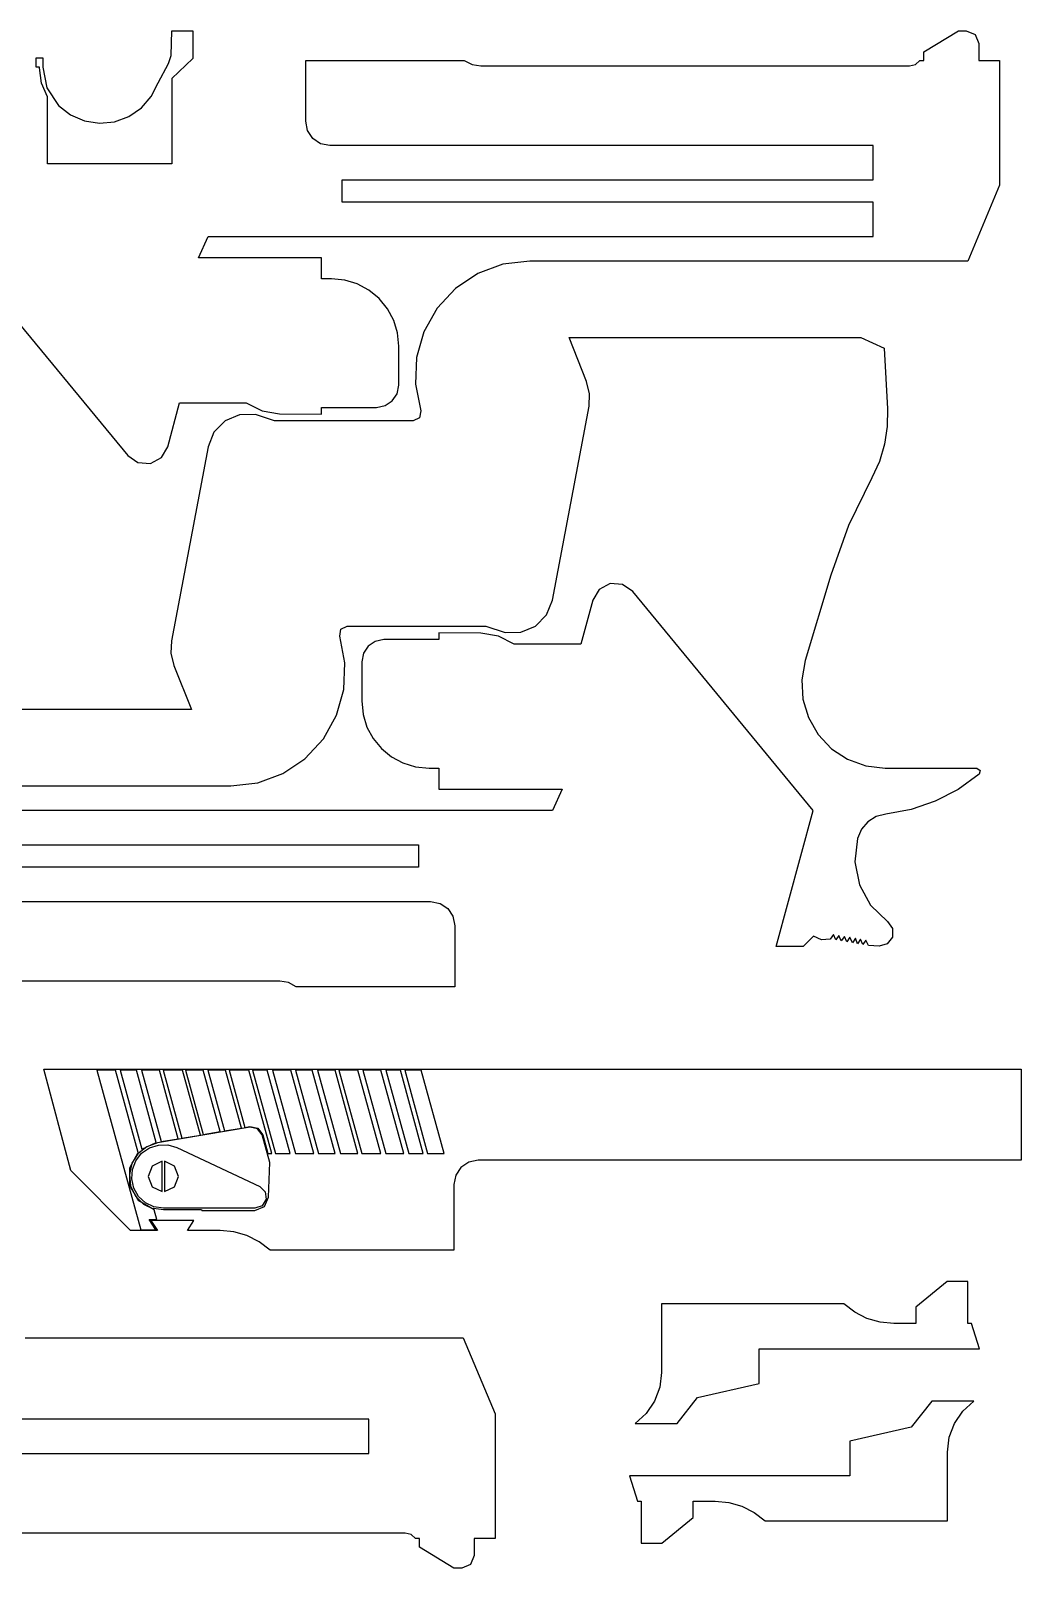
# Model space of a CAD drawing. Extents: x -211 to 2, y -103 to 318.
# Drawn here: x -65.5 to -5.1, y -100.3 to -6.4 of the extents above; entities that cross this region are included whole.
import ezdxf

# ---------------------------------------------------------------- set-up
doc = ezdxf.new("R2010")
doc.units = 0

msp = doc.modelspace()

# ---------------------------------------------------------------- linework, layer by layer
for p, q in [((-56.9675, -7.91438), (-56.9403, -6.39974)), ((-56.9403, -6.39974), (-55.6521, -6.39974)), ((-55.6521, -6.39974), (-55.6521, -8.09336)), ((-55.6521, -6.39974), (-55.6521, -6.39974)), ((-11.0229, -7.69272), (-8.91945, -6.39974)), ((-8.91945, -6.39974), (-8.44828, -6.39974)), ((-8.44828, -6.39974), (-7.90353, -6.625387)), ((-7.90353, -6.625387), (-7.67789, -7.17014)), ((-7.67789, -7.17014), (-7.67789, -8.20671)), ((-65.2092, -8.62754), (-65.2154, -8.05693)), ((-65.2154, -8.05693), (-64.8168, -8.05693)), ((-64.8168, -8.05693), (-64.8168, -8.62754)), ((-57.7717, -9.5826), (-57.1318, -8.39885)), ((-57.1318, -8.39885), (-56.9675, -7.91438)), ((-55.6521, -8.09336), (-56.9403, -9.30666)), ((-48.7652, -11.9287), (-48.7652, -8.20671)), ((-48.7652, -8.20671), (-39.0837, -8.20671)), ((-39.0837, -8.20671), (-38.608799, -8.459371)), ((-11.537485, -8.456339), (-11.2624, -8.20671)), ((-11.2624, -8.20671), (-11.0229, -8.20671)), ((-11.0229, -8.20671), (-11.0229, -7.69272)), ((-7.67789, -8.20671), (-6.4, -8.20671)), ((-6.4, -8.20671), (-6.4, -15.8196)), ((-65.013, -8.62754), (-65.2092, -8.62754)), ((-65.013, -8.67245), (-65.013, -8.62754)), ((-64.890126, -9.589756), (-65.013, -8.67245)), ((-64.8168, -8.62754), (-64.569255, -9.894491)), ((-56.9403, -9.30666), (-56.9403, -14.5148)), ((-38.608799, -8.459371), (-38.078, -8.54667)), ((-38.078, -8.54667), (-11.8978, -8.54667)), ((-11.8978, -8.54667), (-11.537485, -8.456339)), ((-64.5302, -10.4424), (-64.890126, -9.589756)), ((-64.569255, -9.894491), (-63.8532, -10.9686)), ((-58.19021, -10.417975), (-57.7717, -9.5826)), ((-64.5302, -14.5148), (-64.5302, -10.4424)), ((-63.8532, -10.9686), (-63.114048, -11.540139)), ((-59.552312, -11.633893), (-58.794791, -11.111598)), ((-58.794791, -11.111598), (-58.19021, -10.417975)), ((-63.114048, -11.540139), (-62.268622, -11.903299)), ((-62.268622, -11.903299), (-61.359596, -12.045781)), ((-61.359596, -12.045781), (-60.429642, -11.955286)), ((-60.429642, -11.955286), (-59.552312, -11.633893)), ((-48.652766, -12.494006), (-48.7652, -11.9287)), ((-48.33255, -12.97325), (-48.652766, -12.494006)), ((-47.853306, -13.293466), (-48.33255, -12.97325)), ((-47.288, -13.4059), (-47.853306, -13.293466)), ((-14.1262, -13.4059), (-47.288, -13.4059)), ((-14.1262, -15.5067), (-14.1262, -13.4059)), ((-56.9403, -14.5148), (-64.5302, -14.5148)), ((-46.5443, -16.8687), (-46.5443, -15.5067)), ((-46.5443, -15.5067), (-14.1262, -15.5067)), ((-6.4, -15.8196), (-8.34961, -20.4627)), ((-14.1262, -16.8687), (-46.5443, -16.8687)), ((-14.1262, -18.9696), (-14.1262, -16.8687)), ((-70.6473, -18.9696), (-59.6301, -32.3312)), ((-55.3175, -20.2577), (-54.7263, -18.9696)), ((-54.7263, -18.9696), (-14.1262, -18.9696)), ((-47.793, -20.2577), (-55.3175, -20.2577)), ((-47.793, -21.5458), (-47.793, -20.2577)), ((-35.089, -20.4627), (-36.729751, -20.657901)), ((-8.34961, -20.4627), (-35.089, -20.4627)), ((-47.1892, -21.5458), (-47.793, -21.5458)), ((-46.383528, -21.625523), (-47.1892, -21.5458)), ((-38.259076, -21.222805), (-39.616068, -22.126423)), ((-36.729751, -20.657901), (-38.259076, -21.222805)), ((-45.616164, -21.858716), (-46.383528, -21.625523)), ((-44.908673, -22.236448), (-45.616164, -21.858716)), ((-44.282617, -22.749788), (-44.908673, -22.236448)), ((-39.616068, -22.126423), (-40.739819, -23.337765)), ((-43.769293, -23.375856), (-44.282617, -22.749788)), ((-43.391578, -24.083357), (-43.769293, -23.375856)), ((-40.739819, -23.337765), (-41.548032, -24.778931)), ((-43.158403, -24.850726), (-43.391578, -24.083357)), ((-43.0787, -25.6564), (-43.158403, -24.850726)), ((-41.548032, -24.778931), (-41.991806, -26.347694)), ((-31.6153, -27.8174), (-32.683, -25.1356)), ((-32.683, -25.1356), (-14.874, -25.1356)), ((-14.874, -25.1356), (-13.457, -25.7774)), ((-43.0787, -28.0334), (-43.0787, -25.6564)), ((-13.457, -25.7774), (-13.2444, -29.4721)), ((-41.991806, -26.347694), (-42.060333, -27.976576)), ((-43.185741, -28.563547), (-43.0787, -28.0334)), ((-42.060333, -27.976576), (-41.7428, -29.5981)), ((-31.434125, -28.559243), (-31.6153, -27.8174)), ((-43.910553, -29.288359), (-43.477629, -28.996471)), ((-43.477629, -28.996471), (-43.185741, -28.563547)), ((-31.4641, -29.3223), (-31.434125, -28.559243)), ((-57.1822, -31.7992), (-56.4621, -29.1085)), ((-56.4621, -29.1085), (-52.3929, -29.1085)), ((-52.79782, -29.845951), (-53.687698, -30.224539)), ((-51.8308, -29.8368), (-52.79782, -29.845951)), ((-52.3929, -29.1085), (-51.429548, -29.603644)), ((-50.6662, -30.2245), (-51.8308, -29.8368)), ((-51.429548, -29.603644), (-50.3612, -29.7821)), ((-50.3612, -29.7821), (-47.793, -29.81)), ((-47.793, -29.81), (-47.793, -29.3954)), ((-47.793, -29.3954), (-44.4407, -29.3954)), ((-44.4407, -29.3954), (-43.910553, -29.288359)), ((-41.811603, -30.027376), (-42.1991, -30.2245)), ((-41.7428, -29.5981), (-41.811603, -30.027376)), ((-33.6984, -41.1553), (-31.4641, -29.3223)), ((-13.2444, -29.4721), (-13.25872, -30.569294)), ((-54.364904, -30.914903), (-54.7263, -31.8119)), ((-53.687698, -30.224539), (-54.364904, -30.914903)), ((-42.1991, -30.2245), (-50.6662, -30.2245)), ((-13.25872, -30.569294), (-13.425986, -31.648336)), ((-57.570873, -32.454535), (-57.1822, -31.7992)), ((-54.7263, -31.8119), (-56.9607, -43.6448)), ((-13.425986, -31.648336), (-13.742584, -32.69336)), ((-59.6301, -32.3312), (-59.004487, -32.766101)), ((-59.004487, -32.766101), (-58.243924, -32.811654)), ((-58.243924, -32.811654), (-57.570873, -32.454535)), ((-13.742584, -32.69336), (-14.2049, -33.6885)), ((-14.2049, -33.6885), (-15.618379, -36.600196)), ((-15.618379, -36.600196), (-16.7128, -39.6462)), ((-30.180812, -40.15564), (-30.853821, -40.512728)), ((-29.4203, -40.201169), (-30.180812, -40.15564)), ((-28.7947, -40.636), (-29.4203, -40.201169)), ((-16.7128, -39.6462), (-18.2754, -44.8551)), ((-34.059805, -42.052325), (-33.6984, -41.1553)), ((-31.2425, -41.168), (-31.9627, -43.8587)), ((-30.853821, -40.512728), (-31.2425, -41.168)), ((-17.7775, -53.9976), (-28.7947, -40.636)), ((-34.737039, -42.742702), (-34.059805, -42.052325)), ((-46.6819, -43.3691), (-46.613126, -42.939864)), ((-46.613126, -42.939864), (-46.2257, -42.7427)), ((-46.2257, -42.7427), (-37.7585, -42.7427)), ((-38.0636, -43.1851), (-40.6317, -43.1572)), ((-40.6317, -43.1572), (-40.6317, -43.5718)), ((-37.7585, -42.7427), (-36.594, -43.1304)), ((-36.594, -43.1304), (-35.626951, -43.121281)), ((-35.626951, -43.121281), (-34.737039, -42.742702)), ((-56.9607, -43.6448), (-56.990675, -44.407857)), ((-46.364366, -44.990636), (-46.6819, -43.3691)), ((-44.947171, -43.970729), (-45.239059, -44.403653)), ((-44.514247, -43.678841), (-44.947171, -43.970729)), ((-43.9841, -43.5718), (-44.514247, -43.678841)), ((-40.6317, -43.5718), (-43.9841, -43.5718)), ((-36.9952, -43.363541), (-38.0636, -43.1851)), ((-36.0318, -43.8587), (-36.9952, -43.363541)), ((-31.9627, -43.8587), (-36.0318, -43.8587)), ((-56.990675, -44.407857), (-56.8095, -45.1497)), ((-46.432898, -46.619531), (-46.364366, -44.990636)), ((-45.239059, -44.403653), (-45.3461, -44.9338)), ((-45.3461, -44.9338), (-45.3461, -47.3108)), ((-18.2754, -44.8551), (-18.482202, -46.029465)), ((-56.8095, -45.1497), (-55.7418, -47.8316)), ((-46.876683, -48.188303), (-46.432898, -46.619531)), ((-18.482202, -46.029465), (-18.413318, -47.204334)), ((-55.7418, -47.8316), (-73.5508, -47.8316)), ((-45.3461, -47.3108), (-45.262581, -48.139205)), ((-18.413318, -47.204334), (-18.07711, -48.332176)), ((-47.68491, -49.629475), (-46.876683, -48.188303)), ((-45.262581, -48.139205), (-45.023063, -48.910783)), ((-18.07711, -48.332176), (-17.48194, -49.365458)), ((-48.80868, -50.840817), (-47.68491, -49.629475)), ((-45.023063, -48.910783), (-44.644076, -49.609007)), ((-44.644076, -49.609007), (-44.142148, -50.217348)), ((-17.48194, -49.365458), (-16.663214, -50.2324)), ((-44.142148, -50.217348), (-43.533807, -50.719276)), ((-16.663214, -50.2324), (-15.679515, -50.878464)), ((-50.165691, -51.744429), (-48.80868, -50.840817)), ((-43.533807, -50.719276), (-42.835583, -51.098263)), ((-42.835583, -51.098263), (-42.064005, -51.337781)), ((-42.064005, -51.337781), (-41.2356, -51.4213)), ((-41.2356, -51.4213), (-40.6317, -51.4213)), ((-40.6317, -51.4213), (-40.6317, -52.7095)), ((-15.679515, -50.878464), (-14.573968, -51.281986)), ((-14.573968, -51.281986), (-13.3897, -51.4213)), ((-13.3897, -51.4213), (-7.79616, -51.4213)), ((-7.79616, -51.4213), (-7.59706, -51.560836)), ((-7.59706, -51.560836), (-7.66028, -51.7956)), ((-80.0752, -52.5045), (-53.3358, -52.5045)), ((-53.3358, -52.5045), (-51.695034, -52.309319)), ((-51.695034, -52.309319), (-50.165691, -51.744429)), ((-7.66028, -51.7956), (-8.937293, -52.712689)), ((-40.6317, -52.7095), (-33.1073, -52.7095)), ((-33.1073, -52.7095), (-33.6984, -53.9976)), ((-10.327413, -53.429043), (-11.807246, -53.9347)), ((-8.937293, -52.712689), (-10.327413, -53.429043)), ((-33.6984, -53.9976), (-74.2986, -53.9976)), ((-20.0376, -62.3034), (-17.7775, -53.9976)), ((-13.942818, -54.376648), (-14.448382, -54.694249)), ((-13.3534, -54.2197), (-13.942818, -54.376648)), ((-11.807246, -53.9347), (-13.3534, -54.2197)), ((-14.83898, -55.145801), (-15.0835, -55.7046)), ((-14.448382, -54.694249), (-14.83898, -55.145801)), ((-74.2986, -56.0984), (-41.8805, -56.0984)), ((-41.8805, -56.0984), (-41.8805, -57.4604)), ((-15.0835, -55.7046), (-15.238724, -57.144534)), ((-15.238724, -57.144534), (-14.961552, -58.534101)), ((-41.8805, -57.4604), (-74.2986, -57.4604)), ((-14.961552, -58.534101), (-14.285879, -59.779567)), ((-74.2986, -59.5613), (-41.1368, -59.5613)), ((-41.1368, -59.5613), (-40.561824, -59.677365)), ((-40.561824, -59.677365), (-40.092286, -59.993915)), ((-40.092286, -59.993915), (-39.775704, -60.463432)), ((-14.285879, -59.779567), (-13.2456, -60.7872)), ((-39.775704, -60.463432), (-39.6596, -61.0384)), ((-13.2456, -60.7872), (-12.936827, -61.208037)), ((-39.6596, -61.0384), (-39.6596, -64.7605)), ((-17.763, -61.6729), (-18.3895, -62.3034)), ((-17.275359, -61.905805), (-17.763, -61.6729)), ((-16.7378, -61.8504), (-17.275359, -61.905805)), ((-16.5494, -61.5728), (-16.7378, -61.8504)), ((-16.4035, -61.9084), (-16.5494, -61.5728)), ((-16.2151, -61.6308), (-16.4035, -61.9084)), ((-16.0692, -61.9663), (-16.2151, -61.6308)), ((-15.8808, -61.6887), (-16.0692, -61.9663)), ((-15.7349, -62.0242), (-15.8808, -61.6887)), ((-15.5465, -61.7466), (-15.7349, -62.0242)), ((-15.3863, -62.0846), (-15.5465, -61.7466)), ((-15.1979, -61.807), (-15.3863, -62.0846)), ((-15.0828, -62.1372), (-15.1979, -61.807)), ((-14.8944, -61.8596), (-15.0828, -62.1372)), ((-14.7485, -62.1951), (-14.8944, -61.8596)), ((-14.5601, -61.9175), (-14.7485, -62.1951)), ((-14.4142, -62.253), (-14.5601, -61.9175)), ((-12.942385, -61.729969), (-13.260049, -62.144136)), ((-12.936827, -61.208037), (-12.942385, -61.729969)), ((-18.3895, -62.3034), (-20.0376, -62.3034)), ((-18.3895, -62.3034), (-18.3895, -62.3034)), ((-13.7627, -62.2848), (-14.4142, -62.253)), ((-13.260049, -62.144136), (-13.7627, -62.2848)), ((-50.3468, -64.4205), (-76.527, -64.4205)), ((-49.815945, -64.507802), (-50.3468, -64.4205)), ((-49.341, -64.7605), (-49.815945, -64.507802)), ((-39.6596, -64.7605), (-49.341, -64.7605)), ((-64.752, -69.7946), (-5.08132, -69.7946)), ((-63.1023, -75.9753), (-64.752, -69.7946)), ((-64.752, -69.7946), (-64.752, -69.7946)), ((-60.3707, -69.848), (-61.5122, -69.848)), ((-61.5122, -69.848), (-58.8283, -79.5961)), ((-58.984, -74.8846), (-60.3707, -69.848)), ((-60.3707, -69.848), (-60.3707, -69.848)), ((-59.1013, -69.848), (-60.097, -69.848)), ((-60.097, -69.848), (-58.7652, -74.6852)), ((-57.8829, -74.2732), (-59.1013, -69.848)), ((-59.1013, -69.848), (-59.1013, -69.848)), ((-57.6944, -69.848), (-58.7812, -69.848)), ((-58.7812, -69.848), (-57.5774, -74.22)), ((-56.5391, -74.0442), (-57.6944, -69.848)), ((-57.6944, -69.848), (-57.6944, -69.848)), ((-56.2826, -69.848), (-57.472, -69.848)), ((-57.472, -69.848), (-56.3266, -74.0083)), ((-55.1902, -73.8159), (-56.2826, -69.848)), ((-55.0174, -69.848), (-56.1091, -69.848)), ((-56.1091, -69.848), (-55.0244, -73.7878)), ((-53.9813, -73.6112), (-55.0174, -69.848)), ((-53.6619, -69.848), (-54.7352, -69.848)), ((-54.7352, -69.848), (-53.7117, -73.5655)), ((-52.6862, -73.3919), (-53.6619, -69.848)), ((-52.2314, -69.848), (-53.4353, -69.848)), ((-53.4353, -69.848), (-52.4697, -73.3553)), ((-50.8306, -74.9356), (-52.2314, -69.848)), ((-51.1135, -69.848), (-52.0023, -69.848)), ((-52.0023, -69.848), (-50.6015, -74.9356)), ((-49.7127, -74.9356), (-51.1135, -69.848)), ((-49.673, -69.848), (-50.7909, -69.848)), ((-50.7909, -69.848), (-49.3901, -74.9356)), ((-48.2722, -74.9356), (-49.673, -69.848)), ((-48.3671, -69.848), (-49.3773, -69.848)), ((-49.3773, -69.848), (-47.9765, -74.9356)), ((-46.9663, -74.9356), (-48.3671, -69.848)), ((-46.9737, -69.848), (-48.0494, -69.848)), ((-48.0494, -69.848), (-46.6486, -74.9356)), ((-45.5729, -74.9356), (-46.9737, -69.848)), ((-45.5749, -69.848), (-46.7336, -69.848)), ((-46.7336, -69.848), (-45.3328, -74.9356)), ((-44.1742, -74.9356), (-45.5749, -69.848)), ((-44.1777, -69.848), (-45.2811, -69.848)), ((-45.2811, -69.848), (-43.8803, -74.9356)), ((-42.7769, -74.9356), (-44.1777, -69.848)), ((-42.9831, -69.848), (-43.8654, -69.848)), ((-43.8654, -69.848), (-42.4646, -74.9356)), ((-41.5823, -74.9356), (-42.9831, -69.848)), ((-41.7186, -69.848), (-42.7203, -69.848)), ((-42.7203, -69.848), (-41.3195, -74.9356)), ((-40.3178, -74.9356), (-41.7186, -69.848)), ((-5.08132, -69.7946), (-5.08132, -75.3583)), ((-52.1634, -73.3395), (-57.8003, -74.2939)), ((-57.5774, -74.22), (-56.5391, -74.0442)), ((-56.3266, -74.0083), (-55.1902, -73.8159)), ((-55.1902, -73.8159), (-55.1902, -73.8159)), ((-55.0244, -73.7878), (-53.9813, -73.6112)), ((-53.9813, -73.6112), (-53.9813, -73.6112)), ((-53.7117, -73.5655), (-52.6862, -73.3919)), ((-52.6862, -73.3919), (-52.6862, -73.3919)), ((-52.4697, -73.3553), (-52.1693, -73.3044)), ((-52.1693, -73.3044), (-51.681115, -73.40324)), ((-51.700234, -73.433264), (-52.1634, -73.3395)), ((-51.4195, -73.8134), (-51.700234, -73.433264)), ((-51.681115, -73.40324), (-51.3852, -73.8039)), ((-50.9546, -75.5017), (-51.4195, -73.8134)), ((-51.3852, -73.8039), (-51.0736, -74.9356)), ((-59.504452, -75.828208), (-58.984, -74.8846)), ((-59.002588, -74.957274), (-59.370229, -75.537889)), ((-59.141184, -75.390746), (-58.781844, -74.932582)), ((-58.466059, -74.527843), (-59.002588, -74.957274)), ((-58.781844, -74.932582), (-58.302775, -74.601624)), ((-58.7652, -74.6852), (-57.8829, -74.2732)), ((-57.8003, -74.2939), (-58.466059, -74.527843)), ((-58.302775, -74.601624), (-57.75914, -74.429927)), ((-57.75914, -74.429927), (-57.189071, -74.423587)), ((-57.189071, -74.423587), (-56.6307, -74.5887)), ((-56.6307, -74.5887), (-51.5687, -76.9602)), ((-51.0736, -74.9356), (-50.8306, -74.9356)), ((-50.8306, -74.9356), (-50.8306, -74.9356)), ((-50.6015, -74.9356), (-49.7127, -74.9356)), ((-49.7127, -74.9356), (-49.7127, -74.9356)), ((-49.3901, -74.9356), (-48.2722, -74.9356)), ((-48.2722, -74.9356), (-48.2722, -74.9356)), ((-47.9765, -74.9356), (-46.9663, -74.9356)), ((-46.9663, -74.9356), (-46.9663, -74.9356)), ((-46.6486, -74.9356), (-45.5729, -74.9356)), ((-45.5729, -74.9356), (-45.5729, -74.9356)), ((-45.3328, -74.9356), (-44.1742, -74.9356)), ((-44.1742, -74.9356), (-44.1742, -74.9356)), ((-43.8803, -74.9356), (-42.7769, -74.9356)), ((-42.7769, -74.9356), (-42.7769, -74.9356)), ((-42.4646, -74.9356), (-41.5823, -74.9356)), ((-41.5823, -74.9356), (-41.5823, -74.9356)), ((-41.3195, -74.9356), (-40.3178, -74.9356)), ((-40.3178, -74.9356), (-40.3178, -74.9356)), ((-59.451, -79.6494), (-63.1023, -75.9753)), ((-59.370229, -75.537889), (-59.529324, -76.225386)), ((-59.492485, -76.905763), (-59.504452, -75.828208)), ((-59.386287, -76.491636), (-59.345463, -75.922995)), ((-59.345463, -75.922995), (-59.141184, -75.390746)), ((-58.135184, -75.713541), (-58.382084, -76.3443)), ((-57.5257, -75.418), (-58.135184, -75.713541)), ((-57.5257, -77.2706), (-57.5257, -75.418)), ((-57.3806, -75.418), (-57.3806, -77.2706)), ((-56.771116, -75.713541), (-57.3806, -75.418)), ((-57.3806, -75.418), (-57.3806, -75.418)), ((-56.524216, -76.3443), (-56.771116, -75.713541)), ((-51.0288, -77.6181), (-50.9546, -75.5017)), ((-39.28765, -75.79095), (-39.607866, -76.270194)), ((-38.808406, -75.470734), (-39.28765, -75.79095)), ((-38.2431, -75.3583), (-38.808406, -75.470734)), ((-5.08132, -75.3583), (-38.2431, -75.3583)), ((-59.529324, -76.225386), (-59.449786, -76.926555)), ((-58.951203, -77.83758), (-59.492485, -76.905763)), ((-59.449786, -76.926555), (-59.15086, -77.545358)), ((-59.255264, -77.058975), (-59.386287, -76.491636)), ((-58.382084, -76.3443), (-58.135184, -76.975059)), ((-56.771116, -76.975059), (-56.524216, -76.3443)), ((-51.5687, -76.9602), (-51.240187, -77.282622)), ((-39.607866, -76.270194), (-39.7203, -76.8355)), ((-39.7203, -76.8355), (-39.7203, -80.8422)), ((-58.961856, -77.561917), (-59.255264, -77.058975)), ((-59.15086, -77.545358), (-58.666885, -78.033254)), ((-58.542412, -77.948034), (-58.961856, -77.561917)), ((-58.0211, -78.3818), (-58.951203, -77.83758)), ((-58.135184, -76.975059), (-57.5257, -77.2706)), ((-57.5257, -77.2706), (-57.5257, -77.2706)), ((-57.3806, -77.2706), (-56.771116, -76.975059)), ((-51.185597, -77.739675), (-51.428931, -78.130399)), ((-51.283268, -78.18945), (-51.0288, -77.6181)), ((-51.240187, -77.282622), (-51.185597, -77.739675)), ((-58.666885, -78.033254), (-58.0322, -78.3417)), ((-58.028879, -78.195628), (-58.542412, -77.948034)), ((-58.0322, -78.3417), (-58.0499, -78.2772)), ((-58.0499, -78.2772), (-57.4532, -78.3672)), ((-58.0322, -78.3417), (-58.0322, -78.3417)), ((-57.4532, -78.283), (-58.028879, -78.195628)), ((-57.8585, -78.9725), (-58.0211, -78.3818)), ((-51.8632, -78.283), (-57.4532, -78.283)), ((-57.4532, -78.3672), (-55.1265, -78.3672)), ((-55.1265, -78.3672), (-55.1109, -78.4237)), ((-55.1109, -78.4237), (-51.8632, -78.4237)), ((-51.428931, -78.130399), (-51.8632, -78.283)), ((-51.8632, -78.4237), (-51.283268, -78.18945)), ((-51.8632, -78.283), (-51.8632, -78.283)), ((-57.8193, -79.6494), (-59.451, -79.6494)), ((-58.8283, -79.5961), (-57.9165, -79.5961)), ((-57.9165, -79.5961), (-58.3142, -78.9725)), ((-58.3142, -78.9725), (-57.8585, -78.9725)), ((-55.5929, -79.0258), (-58.2169, -79.0258)), ((-58.2169, -79.0258), (-57.8193, -79.6494)), ((-55.9801, -79.6494), (-55.5929, -79.0258)), ((-53.9946, -79.6494), (-55.9801, -79.6494)), ((-53.157325, -79.727926), (-53.9946, -79.6494)), ((-52.355919, -79.958195), (-53.157325, -79.727926)), ((-51.610703, -80.332267), (-52.355919, -79.958195)), ((-50.942, -80.8422), (-51.610703, -80.332267)), ((-39.7203, -80.8422), (-50.942, -80.8422)), ((-9.60001, -82.7528), (-11.5115, -84.3306)), ((-8.34956, -82.7528), (-9.60001, -82.7528)), ((-8.34956, -85.318), (-8.34956, -82.7528)), ((-15.9132, -84.1252), (-27.0388, -84.1252)), ((-27.0388, -84.1252), (-27.0388, -88.3113)), ((-15.244497, -84.635133), (-15.9132, -84.1252)), ((-11.5115, -84.3306), (-11.5115, -85.318)), ((-14.499281, -85.009205), (-15.244497, -84.635133)), ((-13.697875, -85.239474), (-14.499281, -85.009205)), ((-12.8606, -85.318), (-13.697875, -85.239474)), ((-11.5115, -85.318), (-12.8606, -85.318)), ((-12.8606, -85.318), (-12.8606, -85.318)), ((-8.12493, -85.318), (-8.34956, -85.318)), ((-7.6252, -86.8671), (-8.12493, -85.318)), ((-65.8803, -86.2034), (-39.1409, -86.2034)), ((-39.1409, -86.2034), (-37.1913, -90.8465)), ((-21.0773, -88.9857), (-21.0773, -86.8671)), ((-21.0773, -86.8671), (-7.6252, -86.8671)), ((-27.0388, -88.3113), (-27.148979, -89.220579)), ((-24.8356, -89.8343), (-21.0773, -88.9857)), ((-27.467443, -90.065886), (-27.976085, -90.812374)), ((-27.148979, -89.220579), (-27.467443, -90.065886)), ((-26.0909, -91.4252), (-24.8356, -89.8343)), ((-10.5397, -90.0671), (-11.7951, -91.658)), ((-7.97384, -90.0671), (-10.5397, -90.0671)), ((-8.654555, -90.679926), (-7.97384, -90.0671)), ((-37.1913, -90.8465), (-37.1913, -98.4594)), ((-27.976085, -90.812374), (-28.6568, -91.4252)), ((-9.163197, -91.426414), (-8.654555, -90.679926)), ((-44.9175, -91.1593), (-77.3357, -91.1593)), ((-44.9175, -93.2602), (-44.9175, -91.1593)), ((-28.6568, -91.4252), (-26.0909, -91.4252)), ((-11.7951, -91.658), (-15.5534, -92.5066)), ((-9.481661, -92.271721), (-9.163197, -91.426414)), ((-15.5534, -92.5066), (-15.5534, -94.6252)), ((-9.59184, -93.181), (-9.481661, -92.271721)), ((-78.0793, -93.2602), (-44.9175, -93.2602)), ((-9.59184, -97.3671), (-9.59184, -93.181)), ((-15.5534, -94.6252), (-29.0055, -94.6252)), ((-29.0055, -94.6252), (-28.5057, -96.1743)), ((-28.5057, -96.1743), (-28.2811, -96.1743)), ((-28.2811, -96.1743), (-28.2811, -98.7395)), ((-25.1192, -97.1617), (-25.1192, -96.1743)), ((-25.1192, -96.1743), (-23.7701, -96.1743)), ((-23.7701, -96.1743), (-22.932799, -96.252812)), ((-23.7701, -96.1743), (-23.7701, -96.1743)), ((-22.932799, -96.252812), (-22.131365, -96.483077)), ((-22.131365, -96.483077), (-21.386124, -96.857153)), ((-27.0307, -98.7395), (-25.1192, -97.1617)), ((-21.386124, -96.857153), (-20.7174, -97.3671)), ((-20.7174, -97.3671), (-9.59184, -97.3671)), ((-42.6892, -98.1194), (-68.8693, -98.1194)), ((-42.328879, -98.209749), (-42.6892, -98.1194)), ((-42.0538, -98.4594), (-42.328879, -98.209749)), ((-41.8143, -98.4594), (-42.0538, -98.4594)), ((-41.8143, -98.9734), (-41.8143, -98.4594)), ((-37.1913, -98.4594), (-38.4692, -98.4594)), ((-38.4692, -98.4594), (-38.4692, -99.4959)), ((-39.7108, -100.266), (-41.8143, -98.9734)), ((-38.4692, -99.4959), (-38.694949, -100.040463)), ((-28.2811, -98.7395), (-27.0307, -98.7395)), ((-39.2396, -100.266), (-39.7108, -100.266)), ((-38.694949, -100.040463), (-39.2396, -100.266))]:
    msp.add_line(p, q)

doc.saveas('drawing.dxf')
